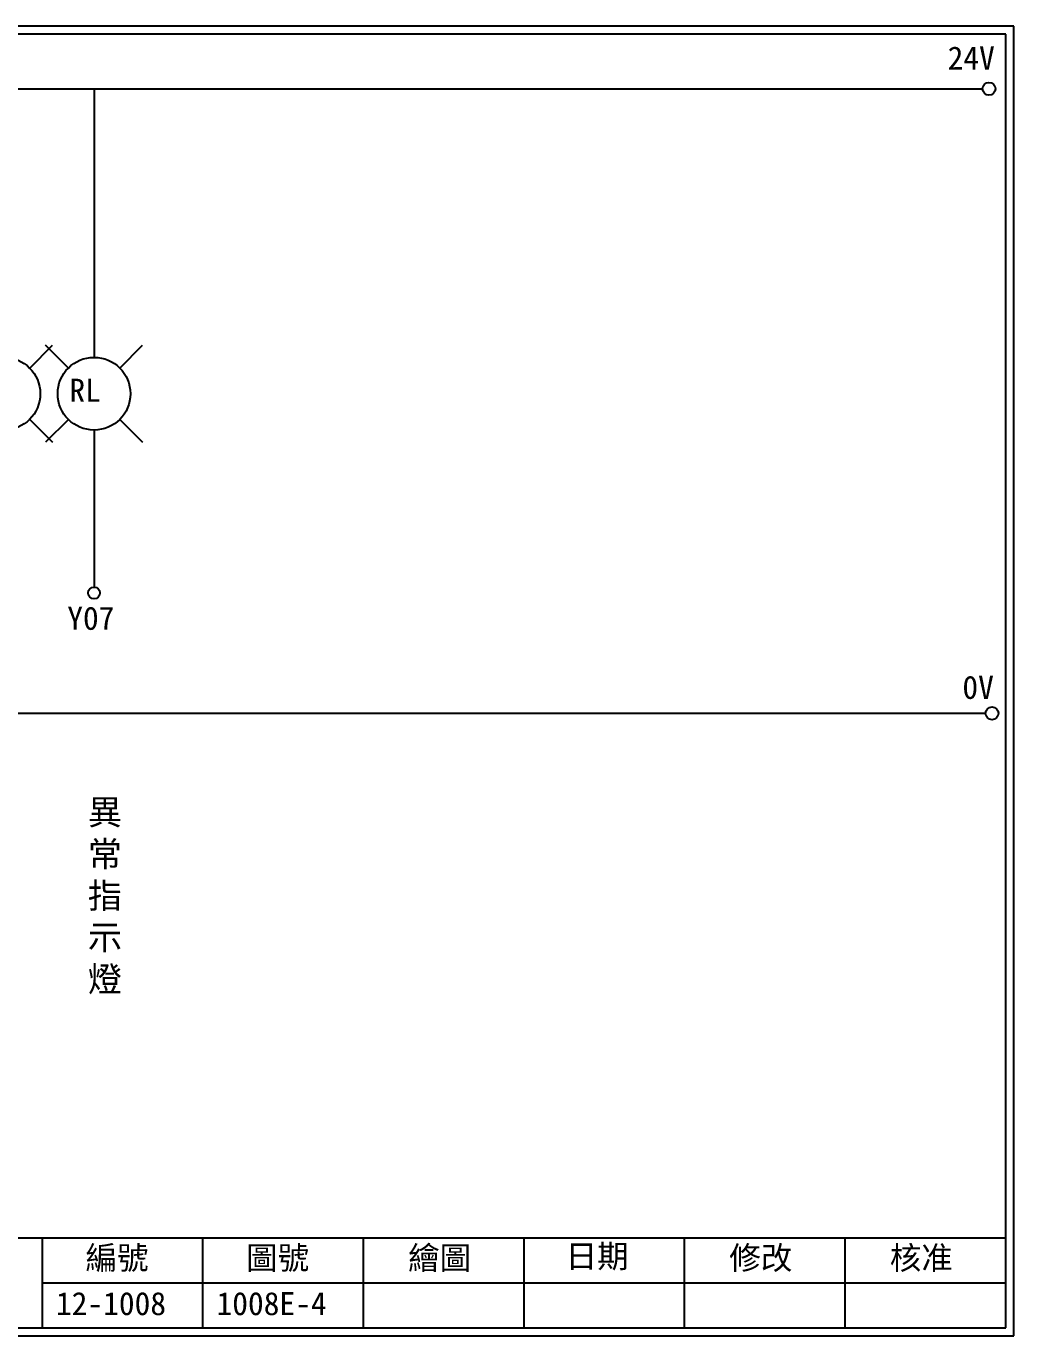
# Model space of a CAD drawing. Extents: x 926 to 1213, y 3 to 207.
# Drawn here: x 1059 to 1212.7, y 3 to 207 of the extents above; entities that cross this region are included whole.
import ezdxf

# ---------------------------------------------------------------- set-up
doc = ezdxf.new("R2010")
doc.units = 0
doc.layers.get('0').update_dxf_attribs({"linetype": 'CONTINUOUS'})
doc.layers.add('圖框層', color=7, linetype='CONTINUOUS')
doc.layers.add('標尺寸層', color=3, linetype='CONTINUOUS')
doc.styles.add('CNS', font='romanc.shx', dxfattribs={"bigfont": 'chineset.shx'})
doc.styles.add('STSL', font='KAIU.TTF')

msp = doc.modelspace()

# ---------------------------------------------------------------- linework, layer by layer
for centre in [(1208.88, 197.22), (1209.36, 99.96)]:
    msp.add_circle(centre, 1)
at = {"layer": '圖框層', "color": 7}
for p, q in [((1212.74, 206.97), (925.74, 206.97)), ((1212.74, 3), (1212.74, 206.97)), ((1211.49, 205.72), (926.99, 205.72)), ((1211.49, 4.25), (1211.49, 205.72)), ((926.99, 18.25), (1211.49, 18.25)), ((1061.49, 4.25), (1061.49, 18.25)), ((1086.49, 4.25), (1086.49, 18.25)), ((1111.49, 4.25), (1111.49, 18.25)), ((1136.49, 4.25), (1136.49, 18.25)), ((1161.49, 4.25), (1161.49, 18.25)), ((1186.49, 4.25), (1186.49, 18.25)), ((1061.49, 11.25), (1211.49, 11.25)), ((926.99, 4.25), (1211.49, 4.25)), ((925.74, 3), (1212.74, 3))]:
    msp.add_line(p, q, dxfattribs=at)
at = {"layer": '標尺寸層', "color": 7}
for p, q in [((930.28, 197.22), (1207.88, 197.22)), ((1069.54, 197.22), (1069.54, 155.39)), ((1059.52, 153.73), (1063.05, 157.27)), ((1065.54, 153.73), (1062, 157.27)), ((1073.55, 153.73), (1077.08, 157.27)), ((1059.52, 145.73), (1063.05, 142.19)), ((1065.54, 145.73), (1062, 142.19)), ((1073.55, 145.73), (1077.08, 142.19)), ((1069.54, 144.07), (1069.54, 119.62)), ((930.49, 99.96), (1208.36, 99.96))]:
    msp.add_line(p, q, dxfattribs=at)
for centre, radius in [((1055.51, 149.73), 5.66), ((1069.54, 149.73), 5.66), ((1069.54, 118.7), 0.92)]:
    msp.add_circle(centre, radius, dxfattribs=at)

# ---------------------------------------------------------------- texts
at = {"layer": '圖框層', "color": 4, "style": 'STSL'}
for s, p in [('24V', (1202.44, 200.22)), ('RL', (1065.7, 148.47)), ('Y07', (1065.37, 112.96)), ('0V', (1204.74, 102.2)), ('編號', (1068.21, 13.34)), ('圖號', (1093.21, 13.34)), ('繪圖', (1118.44, 13.34)), ('日期', (1142.96, 13.59)), ('修改', (1168.44, 13.34)), ('核准', (1193.44, 13.34)), ('12-1008', (1063.61, 6.22)), ('1008E-4', (1088.61, 6.22))]:
    msp.add_text(s, height=3.6, dxfattribs=at).set_placement(p)
at = {"layer": '標尺寸層', "color": 7, "insert": (1071.23, 71.35), "char_height": 3.9, "width": 2.8481, "attachment_point": 5, "style": 'CNS'}
msp.add_mtext('{\\fDFKai-SB|b0|i0|c136|p65;異常指示燈}', dxfattribs=at)

doc.saveas('drawing.dxf')
